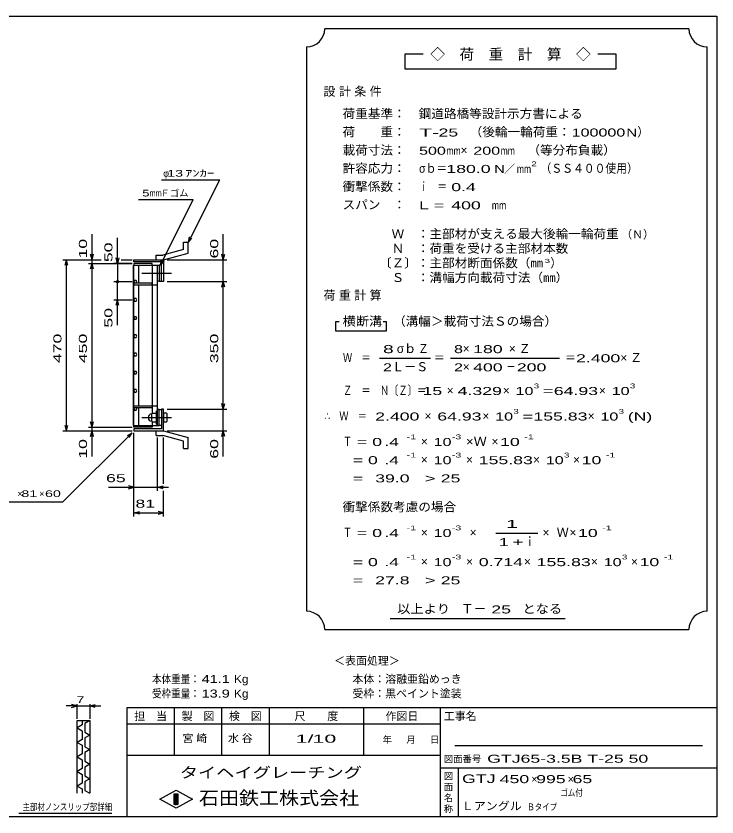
# Model space of a CAD drawing. Units: millimetres, scale not verified. Extents: x -1820 to 1731, y -1282 to 1054.
# Drawn here: x -194 to 1731, y -1146 to 1054 of the extents above; entities that cross this region are included whole.
import ezdxf
from ezdxf.enums import TextEntityAlignment as Align

# ---------------------------------------------------------------- set-up
doc = ezdxf.new("R2010")
doc.units = ezdxf.units.MM
doc.header["$LTSCALE"] = 10
doc.linetypes.add('CHAIN', pattern=[18.5, 12, -1.5, 3.5, -1.5])
for name, color, linetype, lineweight in [('0_2', 150, 'Continuous', 25), ('16', 3, 'Continuous', 25), ('19', 6, 'Continuous', 25), ('22', 4, 'Continuous', 25), ('24', 2, 'Continuous', 25), ('32', 4, 'Continuous', 25)]:
    doc.layers.add(name, color=color, linetype=linetype, lineweight=lineweight)
doc.styles.add('ベクトル', font='')
doc.styles.get('ベクトル').set_extended_font_data('ベクトル')

msp = doc.modelspace()

# ---------------------------------------------------------------- linework, layer by layer
at = {"layer": '0_2'}
for p, q in [((-1729, 1053.5), (1731, 1053.5)), ((1731, 1053.5), (1731, -1146.5)), ((1731, -846.5), (111, -846.5)), ((111, -846.5), (111, -1146.5)), ((241, -846.5), (241, -976.5)), ((371, -976.5), (371, -846.5)), ((501, -846.5), (501, -976.5)), ((761, -976.5), (761, -846.5)), ((971, -846.5), (971, -1146.5)), ((971, -891.5), (111, -891.5)), ((1691, -951.5), (1011, -951.5)), ((111, -976.5), (971, -976.5)), ((971, -1011.5), (1731, -1011.5)), ((1021, -1146.5), (1021, -1011.5)), ((201, -1097.5), (246, -1072.5)), ((246, -1072.5), (291, -1097.5)), ((246, -1122.5), (201, -1097.5)), ((241, -1082.5), (251, -1082.5)), ((241, -1112.5), (241, -1082.5)), ((241, -1082.5), (243, -1082.5)), ((243, -1082.5), (243, -1112.5)), ((245, -1112.5), (245, -1082.5)), ((245, -1082.5), (247, -1082.5)), ((291, -1097.5), (246, -1122.5)), ((247, -1082.5), (247, -1112.5)), ((249, -1112.5), (249, -1082.5)), ((249, -1082.5), (251, -1082.5)), ((251, -1082.5), (251, -1112.5)), ((251, -1082.5), (251, -1112.5)), ((251, -1112.5), (241, -1112.5)), ((243, -1112.5), (245, -1112.5)), ((247, -1112.5), (249, -1112.5)), ((1731, -1146.5), (-1729, -1146.5))]:
    msp.add_line(p, q, dxfattribs=at)
at = {"layer": '16'}
for p, q in [((180, 374), (130, 374)), ((130, 374), (130, 369.5)), ((180, 369.5), (180, 374)), ((129.3, -71.5), (129.3, 369.5)), ((129.3, 369.5), (130, 369.5)), ((130, 369.5), (180, 369.5)), ((130, -71.5), (130, 369.5)), ((130, 369.5), (195, 369.5)), ((143.5, 319.5), (143.5, 369.5)), ((181.5, -36.5), (181.5, 369.5)), ((195, -71.5), (195, 369.5)), ((195, 369.5), (199.5, 369.5)), ((199.5, 369.5), (199.5, 325.5)), ((205.5, 369.5), (199.5, 369.5)), ((205.5, 325.5), (205.5, 369.5)), ((131.98, 327.45), (130, 323.97)), ((130, 323.97), (132.02, 320.52)), ((130, 319.5), (130, 315)), ((180, 319.5), (130, 319.5)), ((130, 315), (195, 315)), ((135.98, 327.48), (131.98, 327.45)), ((132.02, 320.52), (136.02, 320.55)), ((138, 324), (135.98, 327.48)), ((136.02, 320.55), (138, 324.03)), ((143.5, -17), (143.5, 315)), ((180, 315), (180, 319.5)), ((199.5, 325.5), (195, 325.5)), ((199.5, 325.5), (205.5, 325.5)), ((131.98, 277.45), (130, 273.97)), ((130, 273.97), (132.02, 270.52)), ((135.98, 277.48), (131.98, 277.45)), ((132.02, 270.52), (136.02, 270.55)), ((138, 274), (135.98, 277.48)), ((136.02, 270.55), (138, 274.03)), ((131.98, 227.45), (130, 223.97)), ((130, 223.97), (132.02, 220.52)), ((135.98, 227.48), (131.98, 227.45)), ((132.02, 220.52), (136.02, 220.55)), ((138, 224), (135.98, 227.48)), ((136.02, 220.55), (138, 224.03)), ((131.98, 177.45), (130, 173.97)), ((135.98, 177.48), (131.98, 177.45)), ((138, 174), (135.98, 177.48)), ((130, 173.97), (132.02, 170.52)), ((132.02, 170.52), (136.02, 170.55)), ((136.02, 170.55), (138, 174.03)), ((131.98, 127.45), (130, 123.97)), ((130, 123.97), (132.02, 120.52)), ((135.98, 127.48), (131.98, 127.45)), ((132.02, 120.52), (136.02, 120.55)), ((138, 124), (135.98, 127.48)), ((136.02, 120.55), (138, 124.03)), ((131.98, 77.45), (130, 73.97)), ((130, 73.97), (132.02, 70.52)), ((135.98, 77.48), (131.98, 77.45)), ((132.02, 70.52), (136.02, 70.55)), ((138, 74), (135.98, 77.48)), ((136.02, 70.55), (138, 74.03)), ((131.98, 27.45), (130, 23.97)), ((130, 23.97), (132.02, 20.52)), ((135.98, 27.48), (131.98, 27.45)), ((138, 24), (135.98, 27.48)), ((136.02, 20.55), (138, 24.03)), ((132.02, 20.52), (136.02, 20.55)), ((130, -21.5), (130, -17)), ((130, -17), (195, -17)), ((130, -21.5), (180, -21.5)), ((143.5, -71.5), (143.5, -21.5)), ((180, -21.5), (180, -17)), ((131.98, -22.55), (130, -26.03)), ((130, -26.03), (132.02, -29.48)), ((135.98, -22.52), (131.98, -22.55)), ((132.02, -29.48), (136.02, -29.45)), ((138, -26), (135.98, -22.52)), ((136.02, -29.45), (138, -25.97)), ((181, -37.5), (179, -39.5)), ((179, -59.5), (179, -39.5)), ((181, -37.5), (190, -37.5)), ((192, -39.5), (190, -37.5)), ((192, -68), (192, -31)), ((192, -31), (195, -31)), ((199.5, -27.5), (195, -27.5)), ((195, -68), (195, -31)), ((199.5, -71.5), (199.5, -27.5)), ((199.5, -27.5), (205.5, -27.5)), ((205.5, -27.5), (205.5, -71.5)), ((181, -49.5), (179, -47.5)), ((181, -49.5), (179, -51.5)), ((179, -59.5), (181, -61.5)), ((181, -49.5), (190, -49.5)), ((181, -61.5), (190, -61.5)), ((181.5, -71.5), (181.5, -62.5)), ((190, -49.5), (192, -47.5)), ((192, -51.5), (190, -49.5)), ((190, -61.5), (192, -59.5)), ((129.3, -71.5), (130, -71.5)), ((130, -71.5), (180, -71.5)), ((130, -76), (130, -71.5)), ((130, -71.5), (195, -71.5)), ((180, -76), (130, -76)), ((180, -71.5), (180, -76)), ((192, -68), (195, -68)), ((195, -71.5), (199.5, -71.5)), ((205.5, -71.5), (199.5, -71.5))]:
    msp.add_line(p, q, dxfattribs=at)
at = {"layer": '16', "linetype": 'CHAIN'}
for p, q in [((152, 347.5), (233, 347.5)), ((152, -49.5), (233, -49.5))]:
    msp.add_line(p, q, dxfattribs=at)
at = {"layer": '16'}
msp.add_arc((179, -49.5), 10, 90, 270, dxfattribs=at)
at = {"layer": '19'}
for p, q in [((266.11, 432.12), (279.11, 432.12)), ((266.11, 412.1), (266.11, 432.12)), ((279.11, 402.12), (279.11, 432.12)), ((191.49, 397.01), (209.78, 397.01)), ((191.49, 384.01), (191.49, 397.01)), ((266.11, 412.1), (209.78, 397.01)), ((211.5, 384), (279.11, 402.12)), ((130, 378), (130, 384)), ((130, 384), (211.5, 384)), ((205.5, 378), (130, 378)), ((191.5, 384), (211.5, 384)), ((205.5, 324), (205.5, 378)), ((211.5, 384), (211.5, 324)), ((211.5, 324), (205.5, 324)), ((211.5, -26), (205.5, -26)), ((205.5, -26), (205.5, -80)), ((211.5, -86), (211.5, -26)), ((219.5, -37.5), (211.5, -37.5)), ((211.5, -37.5), (211.5, -61.5)), ((221.5, -39.5), (219.5, -37.5)), ((221.5, -59.5), (221.5, -39.5)), ((211.5, -49.5), (219.5, -49.5)), ((211.5, -61.5), (219.5, -61.5)), ((221.5, -47.5), (219.5, -49.5)), ((219.5, -49.5), (221.5, -51.5)), ((219.5, -61.5), (221.5, -59.5)), ((130, -80), (130, -86)), ((205.5, -80), (130, -80)), ((130, -86), (211.5, -86)), ((191.49, -99.01), (191.49, -86.01)), ((191.5, -86), (211.5, -86)), ((211.5, -86), (279.11, -104.12)), ((191.49, -99.01), (209.78, -99.01)), ((266.11, -114.1), (209.78, -99.01)), ((279.11, -134.12), (279.11, -104.12)), ((266.11, -134.12), (266.11, -114.1)), ((266.11, -134.12), (279.11, -134.12))]:
    msp.add_line(p, q, dxfattribs=at)
at = {"layer": '22'}
for p, q in [((205.5, 604), (365.5, 604)), ((279.5, 432), (365.5, 604)), ((143, 549.5), (293, 549.5)), ((203, 369.5), (293, 549.5)), ((15, 384), (15, 454)), ((85, 374), (85, 444)), ((279.5, 432), (282.5, 446.6)), ((279.5, 432), (289.5, 443)), ((375.5, 384), (375.5, 454)), ((15, 384), (11, 399)), ((15, 384), (19, 399)), ((375.5, 384), (371.5, 399)), ((375.5, 384), (379.5, 399)), ((-65, 384), (40, 384)), ((-59, 369), (-55, 384)), ((-51, 369), (-55, 384)), ((-55, -86), (-55, 384)), ((5, 384), (40, 384)), ((5, 374), (125, 374)), ((11, 359), (15, 374)), ((15, 374), (15, 384)), ((19, 359), (15, 374)), ((15, -76), (15, 374)), ((125, 374), (75, 374)), ((85, 374), (81, 389)), ((89, 389), (85, 374)), ((85, 374), (85, 324)), ((95, 384), (125, 384)), ((95, 384), (125, 384)), ((203, 369.5), (206, 384.1)), ((203, 369.5), (213, 380.5)), ((221.5, 384), (385.5, 384)), ((375.5, 324), (375.5, 384)), ((75, 324), (125, 324)), ((85, 274), (85, 324)), ((221.5, 324), (385.5, 324)), ((371.5, 309), (375.5, 324)), ((379.5, 309), (375.5, 324)), ((375.5, -26), (375.5, 324)), ((75, 274), (125, 274)), ((81, 259), (85, 274)), ((89, 259), (85, 274)), ((85, 204), (85, 274)), ((375.5, -26), (371.5, -11)), ((375.5, -26), (379.5, -11)), ((221.5, -26), (385.5, -26)), ((375.5, -86), (375.5, -26)), ((15, -76), (11, -61)), ((15, -76), (19, -61)), ((-65, -86), (125, -86)), ((-55, -86), (-59, -71)), ((-55, -86), (-51, -71)), ((5, -76), (125, -76)), ((5, -86), (125, -86)), ((11, -101), (15, -86)), ((15, -86), (15, -76)), ((19, -101), (15, -86)), ((15, -156), (15, -86)), ((221.5, -86), (385.5, -86)), ((371.5, -101), (375.5, -86)), ((379.5, -101), (375.5, -86)), ((375.5, -156), (375.5, -86)), ((-65, -281), (125, -91)), ((112, -99), (125, -91)), ((117, -104), (125, -91)), ((130, -251), (130, -91)), ((130, -321), (130, -91)), ((195, -251), (195, -104)), ((211.5, -231), (211.5, -104)), ((60, -241), (130, -241)), ((130, -241), (115, -237)), ((115, -245), (130, -241)), ((130, -241), (195, -241)), ((195, -241), (210, -237)), ((210, -245), (195, -241)), ((195, -241), (225, -241)), ((211.5, -321), (211.5, -251)), ((-265, -281), (-65, -281)), ((130, -311), (145, -307)), ((211.5, -311), (196.5, -307)), ((145, -315), (130, -311)), ((130, -311), (211.5, -311)), ((196.5, -315), (211.5, -311))]:
    msp.add_line(p, q, dxfattribs=at)
msp.add_circle((85, 324), 3, dxfattribs=at)
at = {"layer": '24', "color": 4}
for p, q in [((1654, 1018.5), (654, 1018.5)), ((604, 968.5), (604, -581.5)), ((1704, -581.5), (1704, 968.5)), ((924, 948.5), (874, 948.5)), ((874, 948.5), (874, 908.5)), ((1454, 948.5), (1404, 948.5)), ((1454, 908.5), (1454, 948.5)), ((874, 908.5), (1454, 908.5)), ((694, 213.5), (684, 213.5)), ((684, 213.5), (684, 188.5)), ((824, 213.5), (814, 213.5)), ((824, 188.5), (824, 213.5)), ((684, 188.5), (824, 188.5)), ((804, 113.5), (944, 113.5)), ((999, 113.5), (1299, 113.5)), ((1124, -366.5), (1239, -366.5)), ((834, -601.5), (1314, -601.5)), ((654, -631.5), (1654, -631.5))]:
    msp.add_line(p, q, dxfattribs=at)
for centre, start, end in [((604, 1018.5), 270, 0), ((1704, 1018.5), 180, 270), ((604, -631.5), 0, 90), ((1704, -631.5), 90, 180)]:
    msp.add_arc(centre, 50, start, end, dxfattribs=at)
at = {"layer": '32'}
for p, q in [((-26, -841.5), (-56, -841.5)), ((-26, -841.5), (-41, -837.5)), ((-41, -845.5), (-26, -841.5)), ((-26, -876.5), (-26, -836.5)), ((-26, -841.5), (9, -841.5)), ((9, -836.5), (9, -876.5)), ((9, -841.5), (24, -837.5)), ((24, -845.5), (9, -841.5)), ((9, -841.5), (39, -841.5)), ((-26, -881.5), (9, -881.5)), ((-26, -1081.5), (-26, -881.5)), ((-12, -893.5), (-26, -901.5)), ((-26, -901.5), (-12, -909.5)), ((-12, -881.5), (-12, -893.5)), ((9, -881.5), (-5, -889.5)), ((-5, -889.5), (-5, -913.5)), ((9, -881.5), (9, -1081.5)), ((-12, -909.5), (-12, -933.5)), ((-5, -913.5), (9, -921.5)), ((9, -921.5), (-5, -929.5)), ((-12, -933.5), (-26, -941.5)), ((-26, -941.5), (-12, -949.5)), ((-5, -929.5), (-5, -953.5)), ((-12, -949.5), (-12, -973.5)), ((-5, -953.5), (9, -961.5)), ((9, -961.5), (-5, -969.5)), ((-12, -973.5), (-26, -981.5)), ((-26, -981.5), (-12, -989.5)), ((-12, -989.5), (-12, -1013.5)), ((-5, -969.5), (-5, -993.5)), ((-5, -993.5), (9, -1001.5)), ((9, -1001.5), (-5, -1009.5)), ((-5, -1009.5), (-5, -1033.5)), ((-12, -1013.5), (-26, -1021.5)), ((-26, -1021.5), (-12, -1029.5)), ((-12, -1029.5), (-12, -1053.5)), ((-5, -1033.5), (9, -1041.5)), ((-12, -1053.5), (-26, -1061.5)), ((9, -1041.5), (-5, -1049.5)), ((-5, -1049.5), (-5, -1073.5)), ((-26, -1061.5), (-12, -1069.5)), ((-12, -1069.5), (-12, -1081.5)), ((-5, -1073.5), (9, -1081.5)), ((69, -1136.5), (-186, -1136.5))]:
    msp.add_line(p, q, dxfattribs=at)

# ---------------------------------------------------------------- texts
at = {"layer": '0_2', "style": 'ベクトル'}
for s, height, p in [('担\u3000当', 21.99, (131, -869.5)), ('製\u3000図', 21.99, (261, -869.5)), ('検\u3000図', 21.99, (391, -869.5)), ('尺\u3000\u3000度', 21.99, (571, -869.5)), ('作図日', 21.99, (821, -869.5)), ('工事名', 21.99, (981, -869.5)), ('年', 18.33, (813, -934)), ('月', 18.33, (878, -934)), ('日', 18.33, (943, -934)), ('図面番号', 18.33, (981, -987)), ('図', 18.33, (981, -1034)), ('面', 18.33, (981, -1064)), ('名', 18.33, (981, -1094)), ('称', 18.33, (981, -1124))]:
    msp.add_text(s, height=height, dxfattribs=at).set_placement(p, align=Align.MIDDLE_LEFT)
at = {"layer": '0_2', "color": 222, "style": 'ベクトル'}
for s, height, width, p in [('タイヘイグレーチング', 29.33, 1.25, (256, -1024.5)), ('石田鉄工株式会社', 36.66, 1.1, (308.5, -1094.5))]:
    msp.add_text(s, height=height, dxfattribs=dict(at, width=width)).set_placement(p, align=Align.MIDDLE_LEFT)
at = {"layer": '22', "color": 2, "style": 'ベクトル'}
for s, height, p in [('φ', 18.33, (210.5, 621.5)), ('Ｆゴム', 18.33, (203, 567)), ('×', 18.33, (-190, -258.5)), ('×', 18.33, (-130, -258.5)), ('＜表面処理＞', 21.99, (680, -717.5)), ('本体：', 21.99, (730, -767.5)), ('溶融亜鉛めっき', 21.99, (820, -767.5)), ('受枠：', 21.99, (730, -807.5)), ('黒ペイント塗装', 21.99, (820, -807.5)), ('×', 21.99, (1221, -1042.5)), ('×', 21.99, (1321, -1042.5))]:
    msp.add_text(s, height=height, dxfattribs=at).set_placement(p, align=Align.MIDDLE_LEFT)
for s, height, width, p in [(' 13 ', 18.33, 1.6, (210.5, 621.5)), ('ｱﾝｶｰ', 18.33, 1.6, (270.5, 621.5)), ('5', 18.33, 1.45, (153, 567)), ('mm', 18.33, 0.75, (173, 567)), (' 65 ', 21.99, 1.65, (40, -216)), (' 81 ', 18.33, 1.6, (-190, -258.5)), (' 60 ', 18.33, 1.6, (-125, -258.5)), (' 81 ', 21.99, 1.65, (120.75, -286)), ('本体重量：', 21.99, 0.85, (180, -767.5)), (' 41.1', 21.99, 1.35, (305, -767.5)), ('Kg', 21.99, 1.1, (405, -767.5)), ('受枠重量：', 21.99, 0.85, (180, -807.5)), (' 13.9', 21.99, 1.35, (305, -807.5)), ('Kg', 21.99, 1.1, (405, -807.5)), ('1/', 21.99, 2, (574, -931.5)), (' 10 ', 21.99, 2, (604, -931.5)), ('GTJ65-3.5B T-25 50                ', 21.99, 1.65, (1100, -986.5)), ('GTJ', 23.46, 1.55, (1031, -1041.5)), (' 450 ', 21.99, 1.65, (1121, -1042.5)), (' 995 ', 21.99, 1.65, (1221, -1042.5)), (' 65 ', 21.99, 1.65, (1321, -1042.5)), ('ゴム付', 18.33, 0.8, (1301, -1080)), ('Ｌアングル', 21.99, 1.1, (1030, -1116.5)), ('Ｂタイプ', 18.33, 0.8, (1210, -1119))]:
    msp.add_text(s, height=height, dxfattribs=dict(at, width=width)).set_placement(p, align=Align.MIDDLE_LEFT)
at = {"layer": '22', "color": 2, "style": 'ベクトル', "width": 1.65}
for s, p in [(' 10 ', (-10, 374)), (' 50 ', (60, 364)), (' 60 ', (350.5, 374)), (' 50 ', (60, 184)), (' 470 ', (-80, 86.5)), (' 450 ', (-10, 86.5)), (' 350 ', (350.5, 86.5)), (' 10 ', (-10, -176)), (' 60 ', (350.5, -176))]:
    msp.add_text(s, height=21.99, rotation=90, dxfattribs=at).set_placement(p, align=Align.MIDDLE_LEFT)
at = {"layer": '22', "color": 2, "char_height": 21.99, "attachment_point": 4, "style": 'ベクトル'}
for s, insert in [('\\T1.25;宮崎\u3000', (263.5, -931.5)), ('\\T1.25;水谷\u3000', (388.5, -931.5))]:
    msp.add_mtext(s, dxfattribs=dict(at, insert=insert))
at = {"layer": '24', "style": 'ベクトル'}
for s, height, p in [('◇\u3000荷\u3000重\u3000計\u3000算\u3000◇', 29.33, (944, 948.5)), ('）', 24.19, (1512, 735)), ('×', 24.19, (1027, 685)), ('／', 21.99, (1146.5, 633.5)), ('（Ｎ）', 21.99, (1468, 453.5)), ('）', 24.19, (1273, 375)), ('σｂ', 24.19, (852, 140)), ('×', 24.19, (1033, 140)), ('Ｌ－Ｓ', 24.19, (839, 90)), ('×', 24.19, (1033, 90)), ('×', 24.19, (989, 25)), ('×', 24.19, (1143, 25)), ('×', 24.19, (1407, 25)), ('×', 24.19, (928, -45)), ('×', 24.19, (1087, -45)), ('×', 24.19, (1376, -45)), ('×', 24.19, (918, -115)), ('×', 24.19, (1112, -115)), ('×', 24.19, (918, -165)), ('×', 24.19, (1042, -165)), ('×', 24.19, (1226, -165)), ('×', 24.19, (1336, -165)), ('×', 24.19, (918, -365)), ('×', 24.19, (1052, -365)), ('×', 24.19, (1252, -365)), ('Ｗ', 24.19, (1291, -365)), ('×', 24.19, (1326, -365)), ('ｉ', 24.19, (1200.5, -390)), ('×', 24.19, (918, -445)), ('×', 24.19, (1042, -445)), ('×', 24.19, (1201, -445)), ('×', 24.19, (1385, -445)), ('×', 24.19, (1495, -445)), ('Ｔ－', 25.66, (1028, -574))]:
    msp.add_text(s, height=height, dxfattribs=at).set_placement(p, align=Align.MIDDLE_LEFT)
for s, height, width, p in [('荷重基準：\u3000', 24.19, 1.05, (703, 785)), ('鋼道路橋等設計示方書による', 24.19, 1.05, (912, 785)), ('荷\u3000\u3000重：\u3000', 24.19, 1.05, (703, 735)), ('（後輪一輪荷重：', 24.19, 1.05, (1052, 735)), ('T-', 21.99, 2, (913, 733.5)), (' 25 ', 21.99, 1.65, (953, 733.5)), ('100000', 21.99, 1.5, (1332, 733.5)), ('N', 21.99, 1.4, (1482, 733.5)), ('載荷寸法：\u3000', 24.19, 1.05, (703, 685)), ('500', 21.99, 1.5, (913, 683.5)), ('mm', 21.99, 0.8, (988, 683.5)), ('200', 21.99, 1.5, (1062, 683.5)), ('mm', 21.99, 0.8, (1137, 683.5)), ('\u3000（等分布負載）', 24.19, 1.05, (1176, 685)), ('許容応力：\u3000', 24.19, 1.05, (703, 635)), ('σｂ＝', 24.19, 0.9, (913, 635)), ('180.0', 21.99, 1.65, (988, 633.5)), ('N', 21.99, 1.4, (1119, 633.5)), ('mm', 21.99, 0.8, (1181.5, 633.5)), ('2', 13.2, 1.5, (1221.5, 647.5)), ('（ＳＳ４００使用）', 24.19, 0.9, (1246.5, 635)), ('衝撃係数：\u3000', 24.19, 1.05, (703, 585)), ('ｉ\u3000＝', 24.19, 0.75, (913, 585)), (' 0.4', 21.99, 1.65, (988, 583.5)), ('スパン\u3000：\u3000', 24.19, 1.05, (703, 535)), ('L =', 21.99, 1.65, (913, 533.5)), (' 400 ', 21.99, 1.65, (988, 533.5)), ('mm', 21.99, 0.8, (1113, 533.5)), ('\u3000Ｗ\u3000：主部材が支える最大後輪一輪荷重', 24.19, 1.05, (803, 455)), ('\u3000Ｎ\u3000：荷重を受ける主部材本数', 24.19, 1.05, (803, 415)), ('〔Ｚ〕：主部材断面係数（㎜', 24.19, 1.05, (803, 375)), ('3', 11, 1.8, (1258, 381)), ('\u3000Ｓ\u3000：溝幅方向載荷寸法（㎜）', 24.19, 1.05, (803, 335)), ('横断溝', 24.19, 1.1, (703, 215)), ('\u3000（溝幅＞載荷寸法Ｓの場合）', 24.19, 1.05, (807, 215)), ('8', 21.99, 1.8, (814, 138.5)), ('Ｚ', 24.19, 0.9, (910, 140)), ('8', 21.99, 1.5, (1009, 138.5)), (' 180 ', 21.99, 1.65, (1048, 138.5)), ('Ｗ\u3000＝', 24.19, 0.75, (704, 115)), ('＝', 24.19, 0.9, (954, 115)), ('＝', 24.19, 0.9, (1314, 115)), ('2.400', 21.99, 1.65, (1344, 113.5)), ('2', 21.99, 1.5, (814, 88.5)), ('2', 21.99, 1.5, (1009, 88.5)), (' 400 ', 21.99, 1.65, (1048, 88.5)), ('－', 24.19, 0.75, (1153, 90)), (' 200 ', 21.99, 1.65, (1168, 88.5)), ('3', 13.2, 1.5, (1228, 37.5)), ('3', 13.2, 1.5, (1492, 37.5)), ('Ｚ\u3000＝\u3000Ｎ〔Ｚ〕＝', 24.19, 0.75, (704, 25)), (' 15 ', 21.99, 1.65, (909, 23.5)), ('4.329', 21.99, 1.65, (1019, 23.5)), ('10', 21.99, 1.5, (1178, 23.5)), ('=', 21.99, 1.7, (1253, 23.5)), ('64.93', 21.99, 1.65, (1283, 23.5)), ('10', 21.99, 1.5, (1442, 23.5)), ('∴\u3000Ｗ\u3000＝', 24.19, 0.75, (654, -45)), (' 2.400', 21.99, 1.65, (779, -46.5)), ('64.93', 21.99, 1.65, (963, -46.5)), ('10', 21.99, 1.5, (1122, -46.5)), ('3', 13.2, 1.5, (1172, -32.5)), ('=', 21.99, 1.7, (1197, -46.5)), ('155.83', 21.99, 1.65, (1227, -46.5)), ('10', 21.99, 1.5, (1411, -46.5)), ('3', 13.2, 1.5, (1461, -32.5)), ('(N)', 21.99, 1.65, (1486, -46.5)), ('Ｔ', 24.19, 0.75, (704, -115)), (' = 0', 21.99, 1.65, (729, -116.5)), (' .4 ', 21.99, 1.65, (804, -116.5)), ('-1', 13.2, 1.65, (879, -102.5)), ('10', 21.99, 1.5, (953, -116.5)), ('-3', 13.2, 1.65, (1003, -102.5)), ('×Ｗ', 24.19, 1.1, (1042, -115)), (' 10 ', 21.99, 1.65, (1122, -116.5)), ('-1', 13.2, 1.65, (1202, -102.5)), ('-1', 13.2, 1.65, (879, -152.5)), ('-3', 13.2, 1.65, (1003, -152.5)), ('3', 13.2, 1.5, (1311, -152.5)), ('-1', 13.2, 1.65, (1426, -152.5)), ('  = 0', 21.99, 1.65, (704, -166.5)), (' .4 ', 21.99, 1.65, (804, -166.5)), ('10', 21.99, 1.5, (953, -166.5)), ('155.83', 21.99, 1.65, (1077, -166.5)), ('10', 21.99, 1.5, (1261, -166.5)), (' 10 ', 21.99, 1.65, (1346, -166.5)), ('  =', 21.99, 1.65, (704, -216.5)), (' 39.0', 21.99, 1.65, (779, -216.5)), ('>', 21.99, 1.7, (929, -216.5)), (' 25 ', 21.99, 1.65, (959, -216.5)), ('衝撃係数考慮の場合', 24.19, 1.05, (703, -295)), ('-1', 13.2, 1.65, (879, -352.5)), ('-3', 13.2, 1.65, (1003, -352.5)), ('-1', 13.2, 1.65, (1416, -352.5)), ('Ｔ', 24.19, 0.75, (704, -365)), (' = 0', 21.99, 1.65, (729, -366.5)), (' .4 ', 21.99, 1.65, (804, -366.5)), ('10', 21.99, 1.5, (953, -366.5)), (' 10 ', 21.99, 1.65, (1336, -366.5)), ('  = 0', 21.99, 1.65, (704, -446.5)), (' .4 ', 21.99, 1.65, (804, -446.5)), ('-1', 13.2, 1.65, (879, -432.5)), ('10', 21.99, 1.5, (953, -446.5)), ('-3', 13.2, 1.65, (1003, -432.5)), ('0.714', 21.99, 1.65, (1077, -446.5)), ('155.83', 21.99, 1.65, (1236, -446.5)), ('10', 21.99, 1.5, (1420, -446.5)), ('3', 13.2, 1.5, (1470, -432.5)), (' 10 ', 21.99, 1.65, (1505, -446.5)), ('-1', 13.2, 1.65, (1585, -432.5)), ('  =', 21.99, 1.65, (704, -496.5)), (' 27.8', 21.99, 1.65, (779, -496.5)), ('>', 21.99, 1.7, (929, -496.5)), (' 25 ', 21.99, 1.65, (959, -496.5)), ('以上より\u3000', 24.19, 1.1, (853, -575)), (' 25 ', 21.99, 1.65, (1098, -576.5)), ('となる', 24.19, 1.1, (1197, -575))]:
    msp.add_text(s, height=height, dxfattribs=dict(at, width=width)).set_placement(p, align=Align.MIDDLE_LEFT)
at = {"layer": '24', "attachment_point": 4, "style": 'ベクトル'}
for s, insert, char_height in [('\\T1.28;設計条件', (650.5, 845), 24.19), ('\\T1.28;荷重計算', (650.5, 285), 24.19), ('\\T1.42;×Ｚ', (1159.5, 140), 24.19), ('\\T1.42;×Ｚ', (1465.5, 115), 24.19), ('\\T1.25;\\W2;\\~1\\~', (1131.5, -341.5), 21.99), ('\\T1.33;\\W1.75;1+', (1131.5, -391.5), 21.99)]:
    msp.add_mtext(s, dxfattribs=dict(at, insert=insert, char_height=char_height))
at = {"layer": '32', "color": 2, "style": 'ベクトル'}
for s, width, p in [(' 7 ', 1.6, (-38.5, -824)), ('主部材ノンスリップ部詳細', 0.8, (-176, -1119))]:
    msp.add_text(s, height=18.33, dxfattribs=dict(at, width=width)).set_placement(p, align=Align.MIDDLE_LEFT)

doc.saveas('drawing.dxf')
